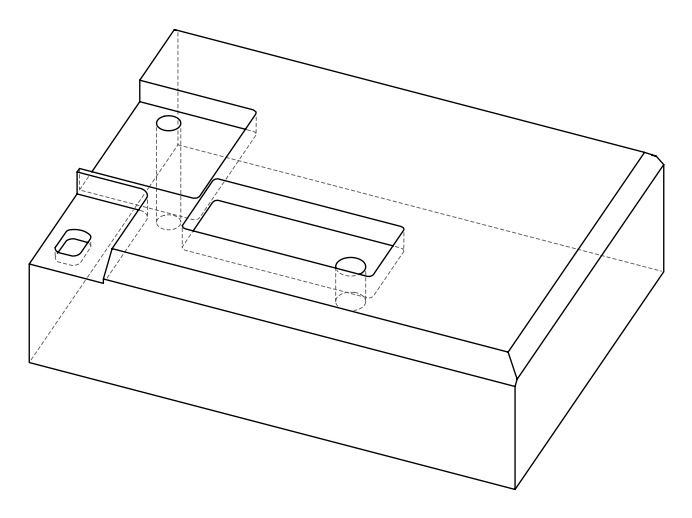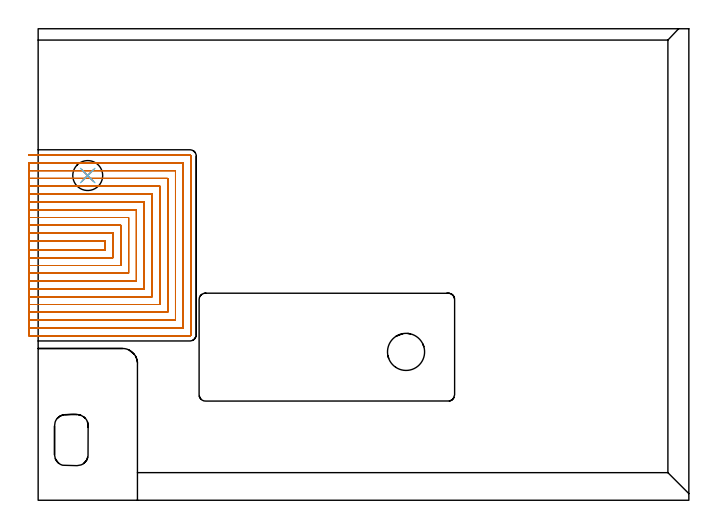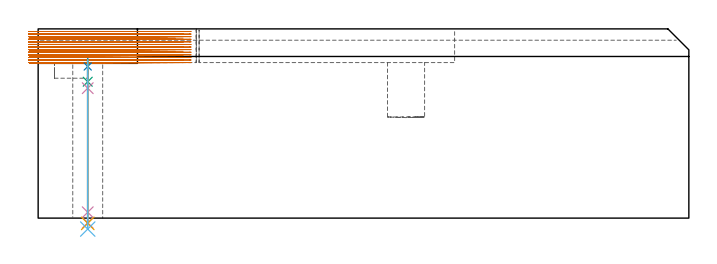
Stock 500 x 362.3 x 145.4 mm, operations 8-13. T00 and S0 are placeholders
(PLAN: 13 operations, 8 tool changes, 272.7 min)
(1 INDEXABLE_INSERT_DRILL_BLIND_HOLE_FROM_SOLID | STEP1POCKET | NXT0302_028 | 0.18 min | 43246 mm3)
(2 AREA_MILL | FG_CHAMFER_SURFACE | UGT0205_001 | 15.78 min | 18835 mm3)
(3 AREA_MILL_1 | FG_CHAMFER_SURFACE_1 | UGT0205_001 | 27.04 min | 96990 mm3)
(4 AREA_MILL_2 | FG_CHAMFER_SURFACE_2 | UGT0205_001 | 16.96 min | 44512 mm3)
(5 MILL_CORNER_NOTCH_RECTANGULAR | CORNER_NOTCH_RECTANGULAR | UGT0201_008 | Follow Part, ap 4, ae 75% | 13.67 min | 233248 mm3)
(6 MILL_RECTANGULAR_POCKET | POCKET_RECTANGULAR_STRAIGHT | UGT0201_008 | Follow Part, ap 4, ae 75% | 0.96 min | 10804 mm3)
(7 MILL_RECTANGULAR_POCKET_1 | POCKET_RECTANGULAR_STRAIGHT_1 | NXT0201_009 | Follow Part, ap 2, ae 75% | 72.83 min | 404553 mm3)
(8 MILL_SLOT | SLOT_PARTIAL_RECTANGULAR | NXT0201_009 | Follow Part, ap 2, ae 75% | 123.48 min | 462010 mm3)
(9 SPOT_DRILL | STEP1HOLE | NXT0321_9005460120000 | 0.05 min | 173 mm3)
(10 DRILL_BLIND_HOLE_INTO_CENTER | STEP1HOLE | NXT0301_069 | 0.07 min | 860 mm3)
(11 GUN_DRILL_THROUGH_HOLE | STEP1HOLE | UGT0307_006 | 0.58 min | 6699 mm3)
(12 DRILL_TO_ENLARGE_THROUGH_HOLE | STEP1HOLE | NXT0301_104 | 0.51 min | 10563 mm3)
(13 DRILL_TO_ENLARGE_THROUGH_HOLE_1 | STEP1HOLE | UGT0301_055 | 0.53 min | 31250 mm3)
(TOOL NXT0302_028 | Index. Insert Drill 28.5mm [880-D2850L32-03] | D28.5 PA176 FL86 Z2)
(TOOL UGT0205_001 | Chamfer Mill 20 x 3 x 45 deg. | D20 FL50 Z2)
(TOOL UGT0201_008 | End Mill 16 mm | D16 FL32 Z4)
(TOOL NXT0201_009 | ENDMILL 8mm [2P460-0800-NA 1630] | D8 FL26 Z6)
(TOOL NXT0321_9005460120000 | NC Spot Drill, 142deg, 12mm, Carbide, Uncoated | D12 PA142 FL30 Z2)
(TOOL NXT0301_069 | Carbide Drill 9.8mm [860.1-0980-029A1-MM 2214] | D9.8 PA140 FL47 Z2)
(TOOL UGT0307_006 | Gun Drill 9 mm | D9 PA130 FL24 Z1)
(TOOL NXT0301_104 | Carbide Drill 14mm [860.1-1400-112A1-MM 2214] | D14 PA140 FL123 Z2)
(TOOL UGT0301_055 | Twist Drill 23 mm | D23 PA118 FL155 Z2)
(OP 8 MILL_SLOT)
G17 G21 G94 G90
T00 M6
G54
G17 G0 G90 X-7. Y192.4 S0 M3
G43 Z155.4 H1
Z143.408
G94 G1 X-4. F250.
X51.5 F500.
Y199.3
X-4.
X-7. F250.
Y186.4
X-4.
X57.5 F500.
Y205.3
X-4.
X-7. F250.
Y180.4
X-4.
X63.5 F500.
Y211.3
X-4.
X-7. F250.
Y174.4
X-4.
X69.5 F500.
Y217.3
X-4.
X-7. F250.
Y168.4
X-4.
X75.5 F500.
Y223.3
X-4.
X-7. F250.
Y162.4
X-4.
X81.5 F500.
Y229.3
X-4.
X-7. F250.
Y156.4
X-4.
X87.5 F500.
Y235.3
X-4.
X-7. F250.
Y150.4
X-4.
X93.5 F500.
Y241.3
X-4.
X-7. F250.
Y144.4
X-4.
X99.5 F500.
Y247.3
X-4.
X-7. F250.
Y138.4
X-4.
X105.5 F500.
Y253.3
X-4.
X-7. F250.
Y132.4
X-4.
X111.5 F500.
Y259.3
X-4.
X-7. F250.
Y126.4
X-4.
X116.6 F500.
G3 X117.5 Y127.3 R0.9
G1 Y264.4
G3 X116.6 Y265.3 R0.9
G1 X-4.
X-7. F250.
G0 Y192.4 Z141.415
G1 X-4.
X51.5 F500.
Y199.3
X-4.
X-7. F250.
Y186.4
X-4.
X57.5 F500.
Y205.3
X-4.
X-7. F250.
Y180.4
X-4.
X63.5 F500.
Y211.3
X-4.
X-7. F250.
Y174.4
X-4.
X69.5 F500.
Y217.3
X-4.
X-7. F250.
Y168.4
X-4.
X75.5 F500.
Y223.3
X-4.
X-7. F250.
Y162.4
X-4.
X81.5 F500.
Y229.3
X-4.
X-7. F250.
Y156.4
X-4.
X87.5 F500.
Y235.3
X-4.
X-7. F250.
Y150.4
X-4.
X93.5 F500.
Y241.3
X-4.
X-7. F250.
Y144.4
X-4.
X99.5 F500.
Y247.3
X-4.
X-7. F250.
Y138.4
X-4.
X105.5 F500.
Y253.3
X-4.
X-7. F250.
Y132.4
X-4.
X111.5 F500.
Y259.3
X-4.
X-7. F250.
Y126.4
X-4.
X116.6 F500.
G3 X117.5 Y127.3 R0.9
G1 Y264.4
G3 X116.6 Y265.3 R0.9
G1 X-4.
X-7. F250.
G0 Y192.4 Z139.423
G1 X-4.
X51.5 F500.
Y199.3
X-4.
X-7. F250.
Y186.4
X-4.
X57.5 F500.
Y205.3
X-4.
X-7. F250.
Y180.4
X-4.
X63.5 F500.
Y211.3
X-4.
X-7. F250.
Y174.4
X-4.
X69.5 F500.
Y217.3
X-4.
X-7. F250.
Y168.4
X-4.
X75.5 F500.
Y223.3
X-4.
X-7. F250.
Y162.4
X-4.
X81.5 F500.
Y229.3
X-4.
X-7. F250.
Y156.4
X-4.
X87.5 F500.
Y235.3
X-4.
X-7. F250.
Y150.4
X-4.
X93.5 F500.
Y241.3
X-4.
X-7. F250.
Y144.4
X-4.
X99.5 F500.
Y247.3
X-4.
X-7. F250.
Y138.4
X-4.
X105.5 F500.
Y253.3
X-4.
X-7. F250.
Y132.4
X-4.
X111.5 F500.
Y259.3
X-4.
X-7. F250.
Y126.4
X-4.
X116.6 F500.
G3 X117.5 Y127.3 R0.9
G1 Y264.4
G3 X116.6 Y265.3 R0.9
G1 X-4.
X-7. F250.
G0 Y192.4 Z137.431
G1 X-4.
X51.5 F500.
Y199.3
X-4.
X-7. F250.
Y186.4
X-4.
X57.5 F500.
Y205.3
X-4.
X-7. F250.
Y180.4
X-4.
X63.5 F500.
Y211.3
X-4.
X-7. F250.
Y174.4
X-4.
X69.5 F500.
Y217.3
X-4.
X-7. F250.
Y168.4
X-4.
X75.5 F500.
Y223.3
X-4.
X-7. F250.
Y162.4
X-4.
X81.5 F500.
Y229.3
X-4.
X-7. F250.
Y156.4
X-4.
X87.5 F500.
Y235.3
X-4.
X-7. F250.
Y150.4
X-4.
X93.5 F500.
Y241.3
X-4.
X-7. F250.
Y144.4
X-4.
X99.5 F500.
Y247.3
X-4.
X-7. F250.
Y138.4
X-4.
X105.5 F500.
Y253.3
X-4.
X-7. F250.
Y132.4
X-4.
X111.5 F500.
Y259.3
X-4.
X-7. F250.
Y126.4
X-4.
X116.6 F500.
G3 X117.5 Y127.3 R0.9
G1 Y264.4
G3 X116.6 Y265.3 R0.9
G1 X-4.
X-7. F250.
G0 Y192.4 Z135.438
G1 X-4.
X51.5 F500.
Y199.3
X-4.
X-7. F250.
Y186.4
X-4.
X57.5 F500.
Y205.3
X-4.
X-7. F250.
Y180.4
X-4.
X63.5 F500.
Y211.3
X-4.
X-7. F250.
Y174.4
X-4.
X69.5 F500.
Y217.3
X-4.
X-7. F250.
Y168.4
X-4.
X75.5 F500.
Y223.3
X-4.
X-7. F250.
Y162.4
X-4.
X81.5 F500.
Y229.3
X-4.
X-7. F250.
Y156.4
X-4.
X87.5 F500.
Y235.3
X-4.
X-7. F250.
Y150.4
X-4.
X93.5 F500.
Y241.3
X-4.
X-7. F250.
Y144.4
X-4.
X99.5 F500.
Y247.3
X-4.
X-7. F250.
Y138.4
X-4.
X105.5 F500.
Y253.3
X-4.
X-7. F250.
Y132.4
X-4.
X111.5 F500.
Y259.3
X-4.
X-7. F250.
Y126.4
X-4.
X116.6 F500.
G3 X117.5 Y127.3 R0.9
G1 Y264.4
G3 X116.6 Y265.3 R0.9
G1 X-4.
X-7. F250.
G0 Y192.4 Z133.446
G1 X-4.
X51.5 F500.
Y199.3
X-4.
X-7. F250.
Y186.4
X-4.
X57.5 F500.
Y205.3
X-4.
X-7. F250.
Y180.4
X-4.
X63.5 F500.
Y211.3
X-4.
X-7. F250.
Y174.4
X-4.
X69.5 F500.
Y217.3
X-4.
X-7. F250.
Y168.4
X-4.
X75.5 F500.
Y223.3
X-4.
X-7. F250.
Y162.4
X-4.
X81.5 F500.
Y229.3
X-4.
X-7. F250.
Y156.4
X-4.
X87.5 F500.
Y235.3
X-4.
X-7. F250.
Y150.4
X-4.
X93.5 F500.
Y241.3
X-4.
X-7. F250.
Y144.4
X-4.
X99.5 F500.
Y247.3
X-4.
X-7. F250.
Y138.4
X-4.
X105.5 F500.
Y253.3
X-4.
X-7. F250.
Y132.4
X-4.
X111.5 F500.
Y259.3
X-4.
X-7. F250.
Y126.4
X-4.
X116.6 F500.
G3 X117.5 Y127.3 R0.9
G1 Y264.4
G3 X116.6 Y265.3 R0.9
G1 X-4.
X-7. F250.
G0 Y192.4 Z131.454
G1 X-4.
X51.5 F500.
Y199.3
X-4.
X-7. F250.
Y186.4
X-4.
X57.5 F500.
Y205.3
X-4.
X-7. F250.
Y180.4
X-4.
X63.5 F500.
Y211.3
X-4.
X-7. F250.
Y174.4
X-4.
X69.5 F500.
Y217.3
X-4.
X-7. F250.
Y168.4
X-4.
X75.5 F500.
Y223.3
X-4.
X-7. F250.
Y162.4
X-4.
X81.5 F500.
Y229.3
X-4.
X-7. F250.
Y156.4
X-4.
X87.5 F500.
Y235.3
X-4.
X-7. F250.
Y150.4
X-4.
X93.5 F500.
Y241.3
X-4.
X-7. F250.
Y144.4
X-4.
X99.5 F500.
Y247.3
X-4.
X-7. F250.
Y138.4
X-4.
X105.5 F500.
Y253.3
X-4.
X-7. F250.
Y132.4
X-4.
X111.5 F500.
Y259.3
X-4.
X-7. F250.
Y126.4
X-4.
X116.6 F500.
G3 X117.5 Y127.3 R0.9
G1 Y264.4
G3 X116.6 Y265.3 R0.9
G1 X-4.
X-7. F250.
G0 Y192.4 Z129.462
G1 X-4.
X51.5 F500.
Y199.3
X-4.
X-7. F250.
Y186.4
X-4.
X57.5 F500.
Y205.3
X-4.
X-7. F250.
Y180.4
X-4.
X63.5 F500.
Y211.3
X-4.
X-7. F250.
Y174.4
X-4.
X69.5 F500.
Y217.3
X-4.
X-7. F250.
Y168.4
X-4.
X75.5 F500.
Y223.3
X-4.
X-7. F250.
Y162.4
X-4.
X81.5 F500.
Y229.3
X-4.
X-7. F250.
Y156.4
X-4.
X87.5 F500.
Y235.3
X-4.
X-7. F250.
Y150.4
X-4.
X93.5 F500.
Y241.3
X-4.
X-7. F250.
Y144.4
X-4.
X99.5 F500.
Y247.3
X-4.
X-7. F250.
Y138.4
X-4.
X105.5 F500.
Y253.3
X-4.
X-7. F250.
Y132.4
X-4.
X111.5 F500.
Y259.3
X-4.
X-7. F250.
Y126.4
X-4.
X116.6 F500.
G3 X117.5 Y127.3 R0.9
G1 Y264.4
G3 X116.6 Y265.3 R0.9
G1 X-4.
X-7. F250.
G0 Y192.4 Z127.469
G1 X-4.
X51.5 F500.
Y199.3
X-4.
X-7. F250.
Y186.4
X-4.
X57.5 F500.
Y205.3
X-4.
X-7. F250.
Y180.4
X-4.
X63.5 F500.
Y211.3
X-4.
X-7. F250.
Y174.4
X-4.
X69.5 F500.
Y217.3
X-4.
X-7. F250.
Y168.4
X-4.
X75.5 F500.
Y223.3
X-4.
X-7. F250.
Y162.4
X-4.
X81.5 F500.
Y229.3
X-4.
X-7. F250.
Y156.4
X-4.
X87.5 F500.
Y235.3
X-4.
X-7. F250.
Y150.4
X-4.
X93.5 F500.
Y241.3
X-4.
X-7. F250.
Y144.4
X-4.
X99.5 F500.
Y247.3
X-4.
X-7. F250.
Y138.4
X-4.
X105.5 F500.
Y253.3
X-4.
X-7. F250.
Y132.4
X-4.
X111.5 F500.
Y259.3
X-4.
X-7. F250.
Y126.4
X-4.
X116.6 F500.
G3 X117.5 Y127.3 R0.9
G1 Y264.4
G3 X116.6 Y265.3 R0.9
G1 X-4.
X-7. F250.
G0 Y192.4 Z125.477
G1 X-4.
X51.5 F500.
Y199.3
X-4.
X-7. F250.
Y186.4
X-4.
X57.5 F500.
Y205.3
X-4.
X-7. F250.
Y180.4
X-4.
X63.5 F500.
Y211.3
X-4.
X-7. F250.
Y174.4
X-4.
X69.5 F500.
Y217.3
X-4.
X-7. F250.
Y168.4
X-4.
X75.5 F500.
Y223.3
X-4.
X-7. F250.
Y162.4
X-4.
X81.5 F500.
Y229.3
X-4.
X-7. F250.
Y156.4
X-4.
X87.5 F500.
Y235.3
X-4.
X-7. F250.
Y150.4
X-4.
X93.5 F500.
Y241.3
X-4.
X-7. F250.
Y144.4
X-4.
X99.5 F500.
Y247.3
X-4.
X-7. F250.
Y138.4
X-4.
X105.5 F500.
Y253.3
X-4.
X-7. F250.
Y132.4
X-4.
X111.5 F500.
Y259.3
X-4.
X-7. F250.
Y126.4
X-4.
X116.6 F500.
G3 X117.5 Y127.3 R0.9
G1 Y264.4
G3 X116.6 Y265.3 R0.9
G1 X-4.
X-7. F250.
G0 Y192.4 Z123.485
G1 X-4.
X51.5 F500.
Y199.3
X-4.
X-7. F250.
Y186.4
X-4.
X57.5 F500.
Y205.3
X-4.
X-7. F250.
Y180.4
X-4.
X63.5 F500.
Y211.3
X-4.
X-7. F250.
Y174.4
X-4.
X69.5 F500.
Y217.3
X-4.
X-7. F250.
Y168.4
X-4.
X75.5 F500.
Y223.3
X-4.
X-7. F250.
Y162.4
X-4.
X81.5 F500.
Y229.3
X-4.
X-7. F250.
Y156.4
X-4.
X87.5 F500.
Y235.3
X-4.
X-7. F250.
Y150.4
X-4.
X93.5 F500.
Y241.3
X-4.
X-7. F250.
Y144.4
X-4.
X99.5 F500.
Y247.3
X-4.
X-7. F250.
Y138.4
X-4.
X105.5 F500.
Y253.3
X-4.
X-7. F250.
Y132.4
X-4.
X111.5 F500.
Y259.3
X-4.
X-7. F250.
Y126.4
X-4.
X116.6 F500.
G3 X117.5 Y127.3 R0.9
G1 Y264.4
G3 X116.6 Y265.3 R0.9
G1 X-4.
X-7. F250.
G0 Y192.4 Z121.492
G1 X-4.
X51.5 F500.
Y199.3
X-4.
X-7. F250.
Y186.4
X-4.
X57.5 F500.
Y205.3
X-4.
X-7. F250.
Y180.4
X-4.
X63.5 F500.
Y211.3
X-4.
X-7. F250.
Y174.4
X-4.
X69.5 F500.
Y217.3
X-4.
X-7. F250.
Y168.4
X-4.
X75.5 F500.
Y223.3
X-4.
X-7. F250.
Y162.4
X-4.
X81.5 F500.
Y229.3
X-4.
X-7. F250.
Y156.4
X-4.
X87.5 F500.
Y235.3
X-4.
X-7. F250.
Y150.4
X-4.
X93.5 F500.
Y241.3
X-4.
X-7. F250.
Y144.4
X-4.
X99.5 F500.
Y247.3
X-4.
X-7. F250.
Y138.4
X-4.
X105.5 F500.
Y253.3
X-4.
X-7. F250.
Y132.4
X-4.
X111.5 F500.
Y259.3
X-4.
X-7. F250.
Y126.4
X-4.
X116.6 F500.
G3 X117.5 Y127.3 R0.9
G1 Y264.4
G3 X116.6 Y265.3 R0.9
G1 X-4.
X-7. F250.
G0 Y192.4 Z119.5
G1 X-4.
X51.5 F500.
Y199.3
X-4.
X-7. F250.
Y186.4
X-4.
X57.5 F500.
Y205.3
X-4.
X-7. F250.
Y180.4
X-4.
X63.5 F500.
Y211.3
X-4.
X-7. F250.
Y174.4
X-4.
X69.5 F500.
Y217.3
X-4.
X-7. F250.
Y168.4
X-4.
X75.5 F500.
Y223.3
X-4.
X-7. F250.
Y162.4
X-4.
X81.5 F500.
Y229.3
X-4.
X-7. F250.
Y156.4
X-4.
X87.5 F500.
Y235.3
X-4.
X-7. F250.
Y150.4
X-4.
X93.5 F500.
Y241.3
X-4.
X-7. F250.
Y144.4
X-4.
X99.5 F500.
Y247.3
X-4.
X-7. F250.
Y138.4
X-4.
X105.5 F500.
Y253.3
X-4.
X-7. F250.
Y132.4
X-4.
X111.5 F500.
Y259.3
X-4.
X-7. F250.
Y126.4
X-4.
X116.6 F500.
G3 X117.5 Y127.3 R0.9
G1 Y264.4
G3 X116.6 Y265.3 R0.9
G1 X-4.
X-7. F250.
G0 Z155.4
M5
M2
(OP 9 SPOT_DRILL)
G17 G21 G94 G90
T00 M6
G54
G17 G0 G90 X38.1 Y249.5 S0 M3
G43 Z155.4 H0
G94 G81 G98 Z116.5 F250. R122.5
G80
M5
M2
(OP 10 DRILL_BLIND_HOLE_INTO_CENTER)
G17 G21 G94 G90
T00 M6
G54
G17 G0 G90 X38.1 Y249.5 S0 M3
G43 Z155.4 H1
G94 G81 G98 Z104.8 F250. R121.5
G80
M5
M2
(OP 11 GUN_DRILL_THROUGH_HOLE)
G17 G21 G94 G90
T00 M6
G54
G17 G0 G90 X38.1 Y249.5 M8
G43 Z155.4 H0
Z115.526
S716 M3
G94 G1 Z99.839 F125. M26
G4 X.084
Z4.5 F250.
G4 X.084
Z-3.598 F125.
G4 X.084
M5
M9
G0 Z115.526
Z155.4
M2
(OP 12 DRILL_TO_ENLARGE_THROUGH_HOLE)
G17 G21 G94 G90
T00 M6
G54
G17 G0 G90 X38.1 Y249.5 S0 M3
G43 Z155.4 H1
G94 G73 G98 Z-4.048 F250. Q13.728 R121.5
G80
M5
M2
(OP 13 DRILL_TO_ENLARGE_THROUGH_HOLE_1)
G17 G21 G94 G90
T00 M6
G54
G17 G0 G90 X38.1 Y249.5 S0 M3
G43 Z155.4 H0
G94 G73 G98 Z-8.41 F250. Q21.318 R121.5
G80
M5
M2
